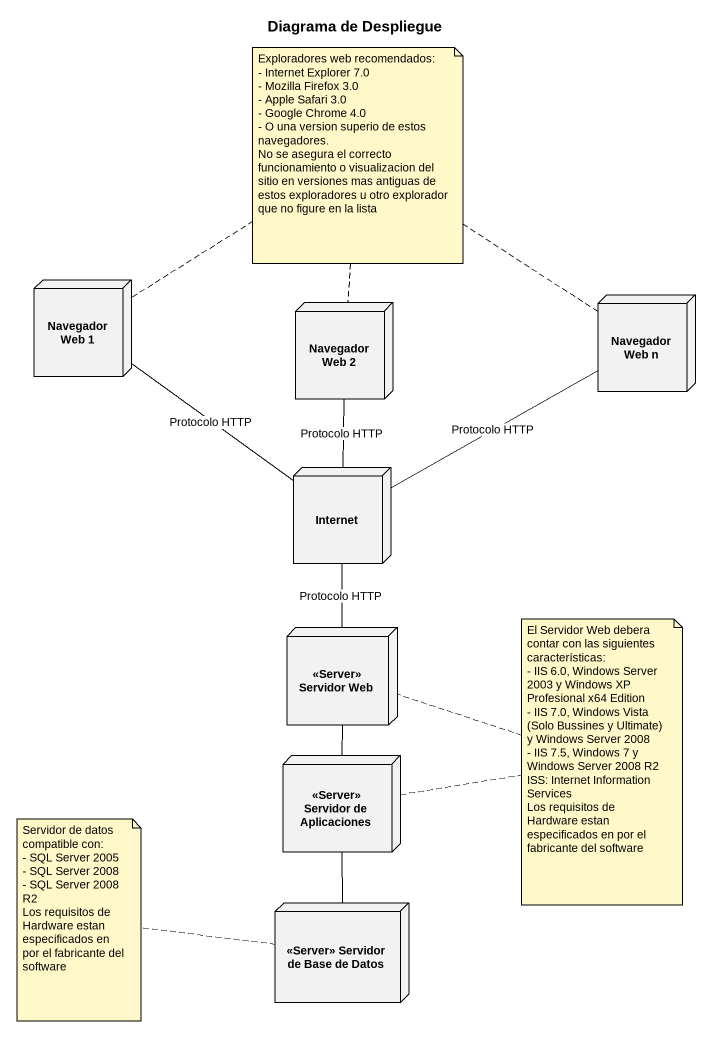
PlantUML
@startuml
title Diagrama de Despliegue
node "Navegador Web 1" as Navegador_Web_1
node "Navegador Web 2" as Navegador_Web_2
node "Navegador Web n" as Navegador_Web_n
node Internet
node "<<Server>> Servidor Web" as Server_Servidor_Web
node "<<Server>> Servidor de Aplicaciones" as Server_Servidor_de
node "<<Server>> Servidor de Base de Datos" as Server_Servidor_de_Base_de
Navegador_Web_1 -- Internet : Protocolo HTTP
Navegador_Web_2 -- Internet : Protocolo HTTP
Navegador_Web_n -left- Internet : Protocolo HTTP
Server_Servidor_Web -up- Internet : Protocolo HTTP
Server_Servidor_Web -- Server_Servidor_de
Server_Servidor_de -- Server_Servidor_de_Base_de
note as N1
  Exploradores web recomendados:
  - Internet Explorer 7.0
  - Mozilla Firefox 3.0
  - Apple Safari 3.0
  - Google Chrome 4.0
  - O una version superio de estos navegadores.
  No se asegura el correcto funcionamiento o visualizacion del sitio en versiones mas antiguas de estos exploradores u otro explorador que no figure en la lista
end note
N1 .. Navegador_Web_2
N1 .. Navegador_Web_n
N1 .. Navegador_Web_1
note as N2
  El Servidor Web debera contar con las siguientes características:
  - IIS 6.0, Windows Server 2003 y Windows XP Profesional x64 Edition
  - IIS 7.0, Windows Vista (Solo Bussines y Ultimate) y Windows Server 2008
  - IIS 7.5, Windows 7 y Windows Server 2008 R2
  ISS: Internet Information Services
  Los requisitos de Hardware estan especificados en por el fabricante del software
end note
N2 .. Server_Servidor_Web
N2 .. Server_Servidor_de
note left of Server_Servidor_de_Base_de
  Servidor de datos compatible con:
  - SQL Server 2005
  - SQL Server 2008
  - SQL Server 2008 R2
  Los requisitos de Hardware estan especificados en por el fabricante del software
end note
@enduml
